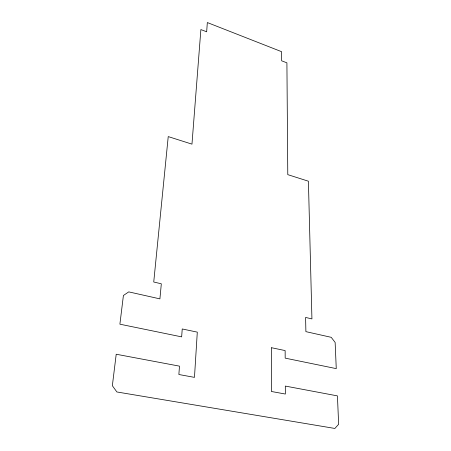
<?xml version="1.0" encoding="UTF-8"?>
<svg xmlns="http://www.w3.org/2000/svg" width="451" height="451" viewBox="0 0 451 451"><rect width="100%" height="100%" fill="white"/><g stroke="black" fill="none" stroke-linecap="round" stroke-linejoin="round"><path stroke-width="0.68" d="M271.587 347.732L271.35 391.474L285.353 394.039L285.314 386.073L337.433 395.882L338.645 424.273L334.873 428.45L116.877 391.964L112.355 385.706L116.211 354.238L179.481 366.144L178.861 374.51L194.471 377.374L197.301 332.133L182.238 328.965L181.652 336.874L119.893 324.19L123.411 295.478L128.755 291.882L159.913 298.878L161.323 283.786L153.735 282.016L168.234 136.591L191.968 144.145L200.881 29.563L206.665 31.801L207.33 22.55L281.627 51.696L281.655 60.8L286.909 62.836L287.783 174.644L308.405 181.206L311.934 318.913L305.598 317.436L305.891 331.643L331.226 337.325L335.138 342.433L336.26 368.625L285.179 358.133L285.145 350.579L271.587 347.732"/></g></svg>
